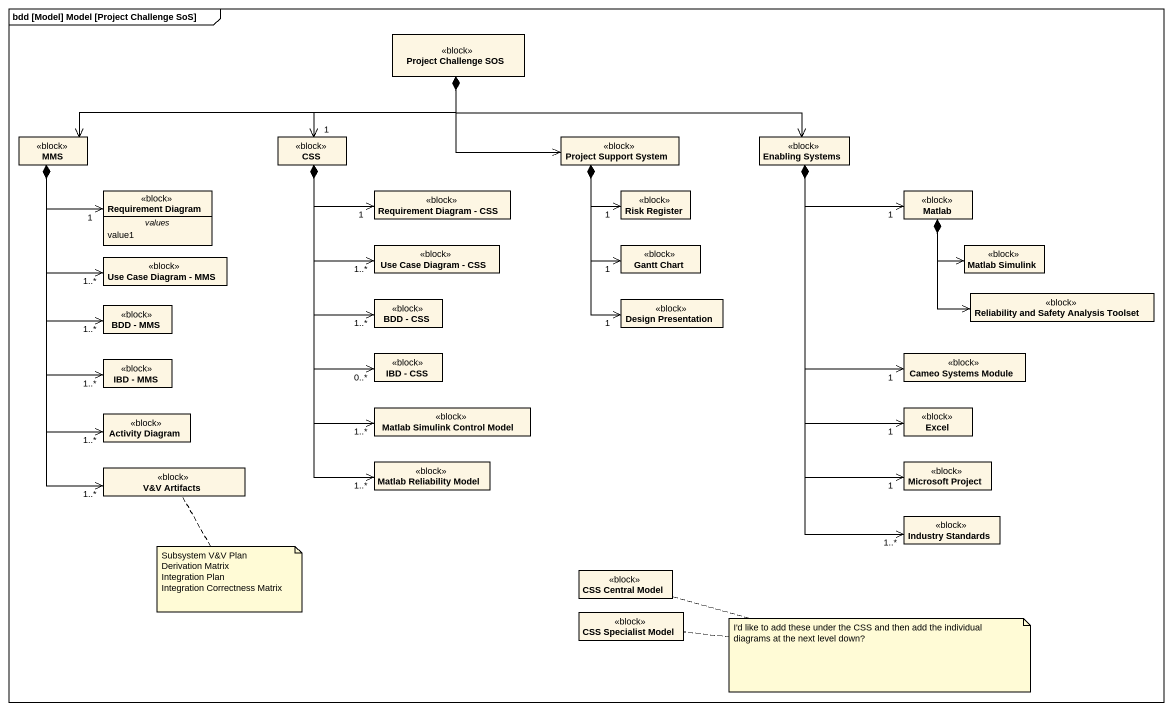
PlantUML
@startuml
mainframe bdd [Model] Model [Project Challenge SoS]
hide circle
hide empty members
class "Project Challenge SOS" as Project_Challenge_SOS <<block>>
class MMS <<block>>
class CSS <<block>>
class "Project Support System" as Project_Support_System <<block>>
class "Enabling Systems" as Enabling_Systems <<block>>
class "Requirement Diagram" as Requirement_Diagram <<block>> {
  -- values --
  value1
}
class "Requirement Diagram - CSS" as Requirement_Diagram_CSS <<block>>
class "Risk Register" as Risk_Register <<block>>
class Matlab <<block>>
class "Use Case Diagram - CSS" as Use_Case_Diagram_CSS <<block>>
class "Gantt Chart" as Gantt_Chart <<block>>
class "Matlab Simulink" as Matlab_Simulink <<block>>
class "Use Case Diagram - MMS" as Use_Case_Diagram_MMS <<block>>
class "Reliability and Safety Analysis Toolset" as Reliability_and_Safety <<block>>
class "BDD - MMS" as BDD_MMS <<block>>
class "BDD - CSS" as BDD_CSS <<block>>
class "Design Presentation" as Design_Presentation <<block>>
class "IBD - MMS" as IBD_MMS <<block>>
class "IBD - CSS" as IBD_CSS <<block>>
class "Cameo Systems Module" as Cameo_Systems_Module <<block>>
class "Matlab Simulink Control Model" as Matlab_Simulink_Control <<block>>
class Excel <<block>>
class "Activity Diagram" as Activity_Diagram <<block>>
class "V&V Artifacts" as V_V_Artifacts <<block>>
class "Matlab Reliability Model" as Matlab_Reliability_Model <<block>>
class "Microsoft Project" as Microsoft_Project <<block>>
class "Industry Standards" as Industry_Standards <<block>>
class "CSS Central Model" as CSS_Central_Model <<block>>
class "CSS Specialist Model" as CSS_Specialist_Model <<block>>
Project_Challenge_SOS *-left-> MMS
Project_Challenge_SOS *--> "1" CSS
Project_Challenge_SOS *-right-> Project_Support_System
Project_Challenge_SOS *-right-> Enabling_Systems
MMS *--> "1" Requirement_Diagram
MMS *--> "1..*" Use_Case_Diagram_MMS
MMS *--> "1..*" BDD_MMS
MMS *--> "1..*" IBD_MMS
MMS *--> "1..*" Activity_Diagram
MMS *--> "1..*" V_V_Artifacts
CSS *-right-> "1" Requirement_Diagram_CSS
CSS *--> "1..*" Use_Case_Diagram_CSS
CSS *--> "1..*" BDD_CSS
CSS *--> "0..*" IBD_CSS
CSS *--> "1..*" Matlab_Simulink_Control
CSS *--> "1..*" Matlab_Reliability_Model
Project_Support_System *--> "1" Risk_Register
Project_Support_System *--> "1" Gantt_Chart
Project_Support_System *--> "1" Design_Presentation
Enabling_Systems *-right-> "1" Matlab
Enabling_Systems *--> "1" Cameo_Systems_Module
Enabling_Systems *--> "1" Excel
Enabling_Systems *--> "1" Microsoft_Project
Enabling_Systems *--> "1..*" Industry_Standards
Matlab *--> Matlab_Simulink
Matlab *--> Reliability_and_Safety
note bottom of V_V_Artifacts
  Subsystem V&V Plan
  Derivation Matrix
  Integration Plan
  Integration Correctness Matrix
end note
note as N2
  I'd like to add these under the CSS and then add the individual diagrams at the next level down?
end note
N2 .. CSS_Central_Model
N2 .. CSS_Specialist_Model
@enduml
